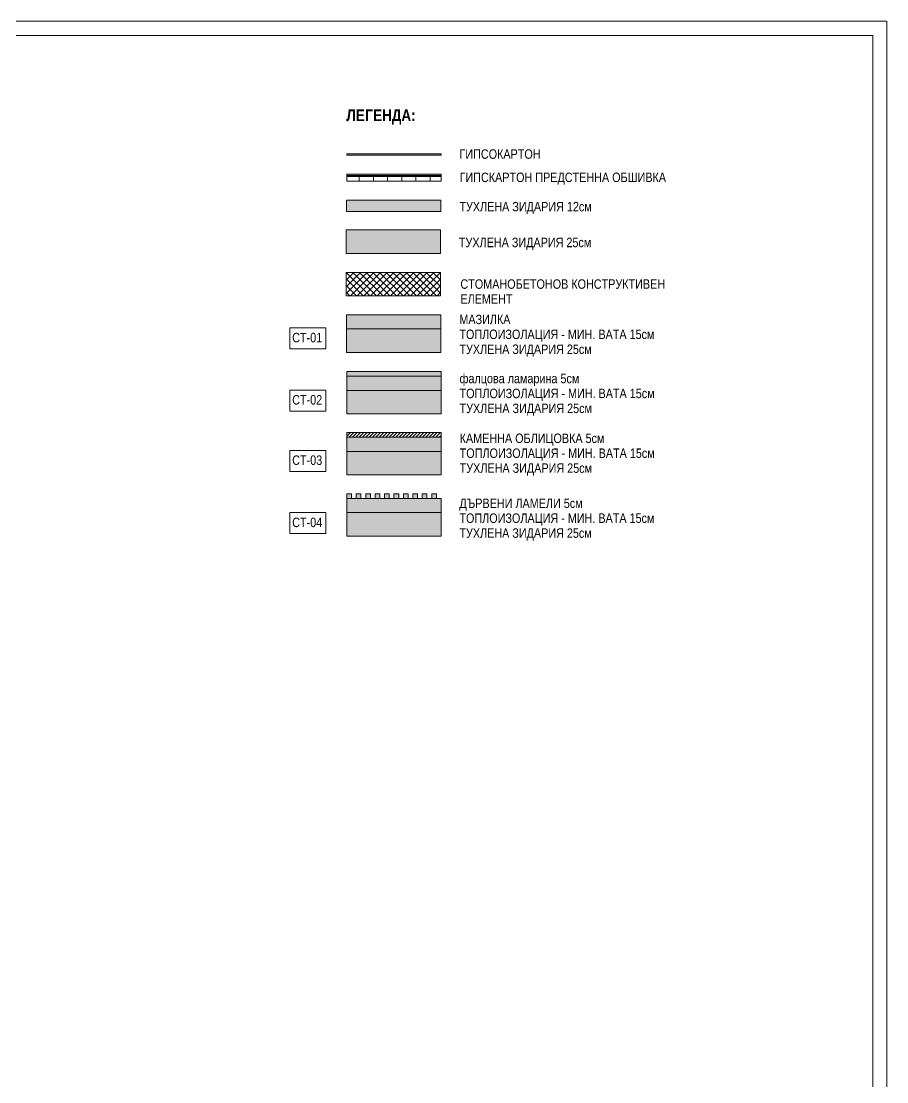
# Model space of a CAD drawing. Header units: centimetres. Extents: x 0 to 25250, y 0 to 2250.
# Drawn here: x 19782 to 20700, y 1125 to 2250 of the extents above; entities that cross this region are included whole.
import ezdxf

# ---------------------------------------------------------------- set-up
doc = ezdxf.new("R2010")
doc.units = ezdxf.units.CM
for name, color, linetype, lineweight in [('A-DETL-GENF', 7, 'Continuous', 9), ('A-DETL-MBND', 7, 'Continuous', 9), ('A-DETL-THIN', 7, 'Continuous', 9), ('A-WALL', 7, 'Continuous', 9), ('A-WALL-PATT', 7, 'Continuous', 9), ('G-ANNO-TEXT', 7, 'Continuous', 9), ('G-ANNO-TTLB', 7, 'Continuous', 9)]:
    doc.layers.add(name, color=color, linetype=linetype, lineweight=lineweight)
doc.styles.add('23-View-3$0$Arial Narrow', font='ARIALN.TTF', dxfattribs={"height": 10})
doc.styles.add('23-View-3$0$Arial Narrow_1', font='ARIALN.TTF', dxfattribs={"height": 12.5})

# ---------------------------------------------------------------- blocks, each defined once
blk = doc.blocks.new('TEC_ОФИЦИАЛНА РАМКА - TEC_ОФИЦИАЛНА РАМКА-2548458-СГРАДА ТИП III - ВЕРТИКАЛНИ РАЗРЕЗИ Б-Б_ В-В')
at = {"layer": 'G-ANNO-TTLB'}
for p, q in [((41.621, 40.554), (-13.379, 40.554)), ((41.621, -4.446), (41.621, 40.554)), ((-11.129, 40.254), (41.321, 40.254)), ((41.321, 40.254), (41.321, -4.146))]:
    blk.add_line(p, q, dxfattribs=at)
blk = doc.blocks.new('Family - ___-2443277-ЛЕГЕНДА СТЕНИ')
at = {"layer": 'A-WALL-PATT', "true_color": 0x808080}
blk.add_hatch(color=8, dxfattribs=at).paths.add_polyline_path([(194.7, 391.9), (194.7, 416.9), (94.7, 416.9), (94.7, 391.9)])
at = {"layer": 'A-WALL'}
for p, q in [((194.7, 416.9), (94.7, 416.9)), ((94.7, 416.9), (94.7, 391.9)), ((194.7, 391.9), (194.7, 416.9)), ((94.7, 391.9), (194.7, 391.9))]:
    blk.add_line(p, q, dxfattribs=at)
blk = doc.blocks.new('Family - ___-2443279-ЛЕГЕНДА СТЕНИ')
at = {"layer": 'A-WALL-PATT', "true_color": 0xffff80}
blk.add_hatch(color=51, dxfattribs=at).paths.add_polyline_path([(195.3, 311.8), (195.3, 326.8), (95.3, 326.8), (95.3, 311.8)])
at = {"layer": 'A-WALL-PATT', "true_color": 0x808080}
blk.add_hatch(color=8, dxfattribs=at).paths.add_polyline_path([(195.3, 286.8), (195.3, 311.8), (95.3, 311.8), (95.3, 286.8)])
at = {"layer": 'A-WALL'}
for p, q in [((195.3, 326.8), (95.3, 326.8)), ((95.3, 326.8), (95.3, 286.8)), ((195.3, 286.8), (195.3, 326.8)), ((195.3, 311.8), (95.3, 311.8)), ((95.3, 286.8), (195.3, 286.8))]:
    blk.add_line(p, q, dxfattribs=at)
blk = doc.blocks.new('Family - ___-2443281-ЛЕГЕНДА СТЕНИ')
at = {"layer": 'A-WALL-PATT', "true_color": 0x808080}
blk.add_hatch(color=8, dxfattribs=at).paths.add_polyline_path([(195.2, 436.4), (195.2, 448.4), (95.2, 448.4), (95.2, 436.4)])
at = {"layer": 'A-WALL'}
for p, q in [((195.2, 448.4), (95.2, 448.4)), ((95.2, 448.4), (95.2, 436.4)), ((195.2, 436.4), (195.2, 448.4)), ((95.2, 436.4), (195.2, 436.4))]:
    blk.add_line(p, q, dxfattribs=at)
blk = doc.blocks.new('Family - ___-2443287-ЛЕГЕНДА СТЕНИ')
at = {"layer": 'A-WALL-PATT', "true_color": 0x787878}
h = blk.add_hatch(dxfattribs=at)
h.set_pattern_fill('FP2_16', color=8, style=0, pattern_type=2)
h.set_pattern_definition([(45, (0, 0), (-1.767767, 1.767767), [])])
h.paths.add_polyline_path([(195.5, 196.9), (195.5, 201.9), (95.5, 201.9), (95.5, 196.9)])
at = {"layer": 'A-WALL-PATT', "true_color": 0xffff80}
blk.add_hatch(color=51, dxfattribs=at).paths.add_polyline_path([(195.5, 181.9), (195.5, 196.9), (95.5, 196.9), (95.5, 181.9)])
at = {"layer": 'A-WALL-PATT', "true_color": 0x808080}
blk.add_hatch(color=8, dxfattribs=at).paths.add_polyline_path([(195.5, 156.9), (195.5, 181.9), (95.5, 181.9), (95.5, 156.9)])
at = {"layer": 'A-WALL'}
for p, q in [((195.5, 201.9), (95.5, 201.9)), ((95.5, 201.9), (95.5, 156.9)), ((195.5, 196.9), (95.5, 196.9)), ((195.5, 156.9), (195.5, 201.9)), ((195.5, 181.9), (95.5, 181.9)), ((95.5, 156.9), (195.5, 156.9))]:
    blk.add_line(p, q, dxfattribs=at)
blk = doc.blocks.new('Family - ___-2443289-ЛЕГЕНДА СТЕНИ')
at = {"layer": 'A-WALL-PATT', "true_color": 0xc0c0c0}
blk.add_hatch(color=9, dxfattribs=at).paths.add_polyline_path([(195.5, 261.6), (195.5, 266.6), (95.5, 266.6), (95.5, 261.6)])
at = {"layer": 'A-WALL'}
for p, q in [((195.5, 266.6), (95.5, 266.6)), ((95.5, 266.6), (95.5, 261.6)), ((95.5, 261.6), (195.5, 261.6)), ((195.5, 261.6), (195.5, 266.6))]:
    blk.add_line(p, q, dxfattribs=at)
blk = doc.blocks.new('Family - ___-2443316-ЛЕГЕНДА СТЕНИ')
at = {"layer": 'A-WALL-PATT', "true_color": 0xffff80}
blk.add_hatch(color=51, dxfattribs=at).paths.add_polyline_path([(195.5, 246.6), (195.5, 261.6), (95.5, 261.6), (95.5, 246.6)])
at = {"layer": 'A-WALL-PATT', "true_color": 0x808080}
blk.add_hatch(color=8, dxfattribs=at).paths.add_polyline_path([(195.5, 221.6), (195.5, 246.6), (95.5, 246.6), (95.5, 221.6)])
at = {"layer": 'A-WALL'}
for p, q in [((195.5, 261.6), (95.5, 261.6)), ((95.5, 261.6), (95.5, 221.6)), ((195.5, 221.6), (195.5, 261.6)), ((195.5, 246.6), (95.5, 246.6)), ((95.5, 221.6), (195.5, 221.6))]:
    blk.add_line(p, q, dxfattribs=at)
blk = doc.blocks.new('Family - ___-2443322-ЛЕГЕНДА СТЕНИ')
at = {"layer": 'A-WALL-PATT', "true_color": 0xffff80}
blk.add_hatch(color=51, dxfattribs=at).paths.add_polyline_path([(100.5, 116.9), (195.5, 116.9), (195.5, 131.9), (95.5, 131.9), (95.5, 116.9)])
at = {"layer": 'A-WALL-PATT', "true_color": 0x808080}
blk.add_hatch(color=8, dxfattribs=at).paths.add_polyline_path([(195.5, 91.9), (195.5, 116.9), (95.5, 116.9), (95.5, 91.9)])
at = {"layer": 'A-WALL'}
for p, q in [((95.5, 131.9), (95.5, 91.9)), ((105.5, 131.9), (100.5, 131.9)), ((115.5, 131.9), (110.5, 131.9)), ((125.5, 131.9), (120.5, 131.9)), ((135.5, 131.9), (130.5, 131.9)), ((145.5, 131.9), (140.5, 131.9)), ((155.5, 131.9), (150.5, 131.9)), ((165.5, 131.9), (160.5, 131.9)), ((175.5, 131.9), (170.5, 131.9)), ((185.5, 131.9), (180.5, 131.9)), ((195.5, 131.9), (190.5, 131.9)), ((195.5, 91.9), (195.5, 131.9)), ((195.5, 116.9), (95.5, 116.9)), ((95.5, 91.9), (195.5, 91.9))]:
    blk.add_line(p, q, dxfattribs=at)
blk = doc.blocks.new('Family - ___-2443393-ЛЕГЕНДА СТЕНИ')
at = {"layer": 'A-WALL-PATT', "true_color": 0xffff80}
blk.add_hatch(color=51, dxfattribs=at).paths.add_polyline_path([(195.5, 496.2), (195.5, 497.5), (95.5, 497.5), (95.5, 496.2)])
at = {"layer": 'A-WALL'}
for p, q in [((195.5, 497.5), (95.5, 497.5)), ((95.5, 497.5), (95.5, 496.2)), ((95.5, 496.2), (195.5, 496.2)), ((195.5, 496.2), (195.5, 497.5))]:
    blk.add_line(p, q, dxfattribs=at)
blk = doc.blocks.new('Family - ___-2443396-ЛЕГЕНДА СТЕНИ')
at = {"layer": 'A-WALL-PATT', "true_color": 0xffff80}
for points in [[(195.6, 474.7), (195.6, 475.9), (95.6, 475.9), (95.6, 474.7)], [(195.6, 473.4), (195.6, 474.7), (95.6, 474.7), (95.6, 473.4)]]:
    blk.add_hatch(color=51, dxfattribs=at).paths.add_polyline_path(points)
at = {"layer": 'A-WALL-PATT'}
h = blk.add_hatch(dxfattribs=at)
h.set_pattern_fill('FP2_17', color=256, angle=-270, style=0, pattern_type=2)
h.set_pattern_definition([(270, (145.568, 475.942), (15, -3e-14), [])])
h.paths.add_polyline_path([(195.6, 468.4), (195.6, 473.4), (95.6, 473.4), (95.6, 468.4)])
at = {"layer": 'A-WALL'}
for p, q in [((195.6, 475.9), (95.6, 475.9)), ((95.6, 475.9), (95.6, 468.4)), ((195.6, 474.7), (95.6, 474.7)), ((195.6, 473.4), (95.6, 473.4)), ((195.6, 468.4), (195.6, 475.9)), ((95.6, 468.4), (195.6, 468.4))]:
    blk.add_line(p, q, dxfattribs=at)

msp = doc.modelspace()

# ---------------------------------------------------------------- block references
at = {"layer": 'G-ANNO-TTLB', "xscale": 50, "yscale": 50, "zscale": 50}
msp.add_blockref('TEC_ОФИЦИАЛНА РАМКА - TEC_ОФИЦИАЛНА РАМКА-2548458-СГРАДА ТИП III - ВЕРТИКАЛНИ РАЗРЕЗИ Б-Б_ В-В', (18619, 222.3), dxfattribs=at)

# ---------------------------------------------------------------- next in the draw order: hatches: boundary and pattern name
at = {"layer": 'A-DETL-GENF'}
h = msp.add_hatch(dxfattribs=at)
h.set_pattern_fill('FP3_43', color=256, style=0, pattern_type=2)
h.set_pattern_definition([(45, (20031.781, 1611.783), (-3.535534, 3.535534), []), (135, (20031.781, 1611.783), (-3.535534, -3.535534), [])])
h.paths.add_polyline_path([(20226.6, 1958.6), (20226.6, 1983.6), (20126.5, 1983.6), (20126.5, 1958.6)])
at = {"layer": 'A-DETL-GENF', "true_color": 0xbfb3a4}
h = msp.add_hatch(color=253, dxfattribs=at)
h.paths.add_polyline_path([(20202.3, 1743.7), (20202.3, 1748.7), (20197.3, 1748.7), (20197.3, 1743.7)])
h.paths.add_polyline_path([(20222.3, 1743.7), (20222.3, 1748.7), (20217.3, 1748.7), (20217.3, 1743.7)])
h.paths.add_polyline_path([(20182.3, 1743.7), (20182.3, 1748.7), (20177.3, 1748.7), (20177.3, 1743.7)])
h.paths.add_polyline_path([(20187.3, 1743.7), (20192.3, 1743.7), (20192.3, 1748.7), (20187.3, 1748.7)])
h.paths.add_polyline_path([(20212.3, 1743.7), (20212.3, 1748.7), (20207.3, 1748.7), (20207.3, 1743.7)])
h.paths.add_polyline_path([(20132.3, 1743.7), (20132.3, 1748.7), (20127.3, 1748.7), (20127.3, 1743.7)])
h.paths.add_polyline_path([(20137.3, 1743.7), (20142.3, 1743.7), (20142.3, 1748.7), (20137.3, 1748.7)])
h.paths.add_polyline_path([(20157.3, 1743.7), (20162.3, 1743.7), (20162.3, 1748.7), (20157.3, 1748.7)])
h.paths.add_polyline_path([(20147.3, 1743.7), (20152.3, 1743.7), (20152.3, 1748.7), (20147.3, 1748.7)])
h.paths.add_polyline_path([(20172.3, 1743.7), (20172.3, 1748.7), (20167.3, 1748.7), (20167.3, 1743.7)])

# ---------------------------------------------------------------- next in the draw order: linework, layer by layer
at = {"layer": 'A-DETL-MBND'}
for p, q in [((20132.3, 1748.7), (20127.3, 1748.7)), ((20127.3, 1748.7), (20127.3, 1743.7)), ((20132.3, 1743.7), (20132.3, 1748.7)), ((20142.3, 1748.7), (20137.3, 1748.7)), ((20137.3, 1748.7), (20137.3, 1743.7)), ((20142.3, 1743.7), (20142.3, 1748.7)), ((20152.3, 1748.7), (20147.3, 1748.7)), ((20147.3, 1748.7), (20147.3, 1743.7)), ((20152.3, 1743.7), (20152.3, 1748.7)), ((20162.3, 1748.7), (20157.3, 1748.7)), ((20157.3, 1748.7), (20157.3, 1743.7)), ((20162.3, 1743.7), (20162.3, 1748.7)), ((20172.3, 1748.7), (20167.3, 1748.7)), ((20167.3, 1748.7), (20167.3, 1743.7)), ((20172.3, 1743.7), (20172.3, 1748.7)), ((20182.3, 1748.7), (20177.3, 1748.7)), ((20177.3, 1748.7), (20177.3, 1743.7)), ((20182.3, 1743.7), (20182.3, 1748.7)), ((20192.3, 1748.7), (20187.3, 1748.7)), ((20187.3, 1748.7), (20187.3, 1743.7)), ((20192.3, 1743.7), (20192.3, 1748.7)), ((20202.3, 1748.7), (20197.3, 1748.7)), ((20197.3, 1748.7), (20197.3, 1743.7)), ((20202.3, 1743.7), (20202.3, 1748.7)), ((20212.3, 1748.7), (20207.3, 1748.7)), ((20207.3, 1748.7), (20207.3, 1743.7)), ((20212.3, 1743.7), (20212.3, 1748.7)), ((20222.3, 1748.7), (20217.3, 1748.7)), ((20217.3, 1748.7), (20217.3, 1743.7)), ((20222.3, 1743.7), (20222.3, 1748.7)), ((20127.3, 1743.7), (20132.3, 1743.7)), ((20137.3, 1743.7), (20142.3, 1743.7)), ((20147.3, 1743.7), (20152.3, 1743.7)), ((20157.3, 1743.7), (20162.3, 1743.7)), ((20167.3, 1743.7), (20172.3, 1743.7)), ((20177.3, 1743.7), (20182.3, 1743.7)), ((20187.3, 1743.7), (20192.3, 1743.7)), ((20197.3, 1743.7), (20202.3, 1743.7)), ((20207.3, 1743.7), (20212.3, 1743.7)), ((20217.3, 1743.7), (20222.3, 1743.7))]:
    msp.add_line(p, q, dxfattribs=at)
at = {"layer": 'A-DETL-THIN'}
for p, q in [((20226.6, 1983.6), (20126.5, 1983.6)), ((20126.5, 1983.6), (20126.5, 1958.6)), ((20226.6, 1958.6), (20226.6, 1983.6)), ((20126.5, 1958.6), (20226.6, 1958.6))]:
    msp.add_line(p, q, dxfattribs=at)
at = {"layer": 'G-ANNO-TEXT', "flags": 128}
for points in [[(20066.9, 1924.7), (20105, 1924.7), (20105, 1902.5), (20066.9, 1902.5)], [(20066.9, 1858.7), (20105, 1858.7), (20105, 1836.5), (20066.9, 1836.5)], [(20066.9, 1794.7), (20105, 1794.7), (20105, 1772.5), (20066.9, 1772.5)], [(20066.9, 1728.7), (20105, 1728.7), (20105, 1706.5), (20066.9, 1706.5)]]:
    msp.add_lwpolyline(points, close=True, dxfattribs=at)

# ---------------------------------------------------------------- next in the draw order: block references
at = {"layer": 'A-WALL'}
for name in ['Family - ___-2443393-ЛЕГЕНДА СТЕНИ', 'Family - ___-2443396-ЛЕГЕНДА СТЕНИ', 'Family - ___-2443281-ЛЕГЕНДА СТЕНИ', 'Family - ___-2443277-ЛЕГЕНДА СТЕНИ', 'Family - ___-2443279-ЛЕГЕНДА СТЕНИ', 'Family - ___-2443289-ЛЕГЕНДА СТЕНИ', 'Family - ___-2443316-ЛЕГЕНДА СТЕНИ', 'Family - ___-2443287-ЛЕГЕНДА СТЕНИ', 'Family - ___-2443322-ЛЕГЕНДА СТЕНИ']:
    msp.add_blockref(name, (20031.8, 1611.8), dxfattribs=at)

# ---------------------------------------------------------------- next in the draw order: texts
at = {"layer": 'G-ANNO-TEXT', "attachment_point": 1, "line_spacing_factor": 0.949189}
for s, insert, char_height, width, style in [('\\pt5,10,15,20,25,30,35,40,45,50,55,60,65,70,75,80,85,90,95,100,105,110,115,120,125,130,135,140,145,150,155,160;{\\fArial Narrow|b1|i0|c204|p34;ЛЕГЕНДА:}', (20126.9, 2156.5), 12.5, 74.487, '23-View-3$0$Arial Narrow_1'), ('\\pt15,30,45,60,75,90,105,120,135,150,165,180,195,210,225,240,255,270,285,300,315,330,345,360,375,390,405,420,435,450,465,480;{\\fArial Narrow|b0|i0|c204|p34;ГИПСОКАРТОН}', (20246.9, 2114.1), 10, 353.2, '23-View-3$0$Arial Narrow'), ('\\pt15,30,45,60,75,90,105,120,135,150,165,180,195,210,225,240,255,270,285,300,315,330,345,360,375,390,405,420,435,450,465,480;{\\fArial Narrow|b0|i0|c204|p34;ГИПСКАРТОН ПРЕДСТЕННА ОБШИВКА}', (20247, 2089.4), 10, 353.2, '23-View-3$0$Arial Narrow'), ('\\pt15,30,45,60,75,90,105,120,135,150,165,180,195,210,225,240,255,270,285,300,315,330,345,360,375,390,405,420,435,450,465,480;{\\fArial Narrow|b0|i0|c204|p34;ТУХЛЕНА ЗИДАРИЯ }12{\\fArial Narrow|b0|i0|c204|p34;см}', (20246.7, 2058.3), 10, 353.2, '23-View-3$0$Arial Narrow'), ('\\pt15,30,45,60,75,90,105,120,135,150,165,180,195,210,225,240,255,270,285,300,315,330,345,360,375,390,405,420,435,450,465,480;{\\fArial Narrow|b0|i0|c204|p34;ТУХЛЕНА ЗИДАРИЯ }25{\\fArial Narrow|b0|i0|c204|p34;см}', (20246.2, 2020.3), 10, 292.35, '23-View-3$0$Arial Narrow'), ('\\pt15,30,45,60,75,90,105,120,135,150,165,180,195,210,225,240,255,270,285,300,315,330,345,360,375,390,405,420,435,450,465,480;{\\fArial Narrow|b0|i0|c204|p34;СТОМАНОБЕТОНОВ КОНСТРУКТИВЕН \\PЕЛЕМЕНТ}', (20247.8, 1976.2), 10, 353.2, '23-View-3$0$Arial Narrow'), ('\\pt15,30,45,60,75,90,105,120,135,150,165,180,195,210,225,240,255,270,285,300,315,330,345,360,375,390,405,420,435,450,465,480;{\\fArial Narrow|b0|i0|c204|p34;МАЗИЛКА\\PТОПЛОИЗОЛАЦИЯ }- {\\fArial Narrow|b0|i0|c204|p34;МИН}. {\\fArial Narrow|b0|i0|c204|p34;ВАТА }15{\\fArial Narrow|b0|i0|c204|p34;см \\PТУХЛЕНА ЗИДАРИЯ }25{\\fArial Narrow|b0|i0|c204|p34;см}', (20246.7, 1938.7), 10, 353.2, '23-View-3$0$Arial Narrow'), ('\\pt15,30,45,60,75,90,105,120,135,150,165,180,195,210,225,240,255,270,285,300,315,330,345,360,375,390,405,420,435,450,465,480;{\\fArial Narrow|b0|i0|c204|p34;СТ}-01', (20069.4, 1919.4), 10, 33.431, '23-View-3$0$Arial Narrow'), ('\\pt15,30,45,60,75,90,105,120,135,150,165,180,195,210,225,240,255,270,285,300,315,330,345,360,375,390,405,420,435,450,465,480;{\\fArial Narrow|b0|i0|c204|p34;фалцова ламарина }5{\\fArial Narrow|b0|i0|c204|p34;см\\PТОПЛОИЗОЛАЦИЯ }- {\\fArial Narrow|b0|i0|c204|p34;МИН}. {\\fArial Narrow|b0|i0|c204|p34;ВАТА }15{\\fArial Narrow|b0|i0|c204|p34;см\\PТУХЛЕНА ЗИДАРИЯ }25{\\fArial Narrow|b0|i0|c204|p34;см}', (20246.9, 1876), 10, 353.2, '23-View-3$0$Arial Narrow'), ('\\pt15,30,45,60,75,90,105,120,135,150,165,180,195,210,225,240,255,270,285,300,315,330,345,360,375,390,405,420,435,450,465,480;{\\fArial Narrow|b0|i0|c204|p34;СТ}-02', (20069.4, 1853.4), 10, 33.431, '23-View-3$0$Arial Narrow'), ('\\pt15,30,45,60,75,90,105,120,135,150,165,180,195,210,225,240,255,270,285,300,315,330,345,360,375,390,405,420,435,450,465,480;{\\fArial Narrow|b0|i0|c204|p34;КАМЕННА ОБЛИЦОВКА }5{\\fArial Narrow|b0|i0|c204|p34;см\\PТОПЛОИЗОЛАЦИЯ }- {\\fArial Narrow|b0|i0|c204|p34;МИН}. {\\fArial Narrow|b0|i0|c204|p34;ВАТА }15{\\fArial Narrow|b0|i0|c204|p34;см\\PТУХЛЕНА ЗИДАРИЯ }25{\\fArial Narrow|b0|i0|c204|p34;см}', (20247, 1812.6), 10, 353.2, '23-View-3$0$Arial Narrow'), ('\\pt15,30,45,60,75,90,105,120,135,150,165,180,195,210,225,240,255,270,285,300,315,330,345,360,375,390,405,420,435,450,465,480;{\\fArial Narrow|b0|i0|c204|p34;СТ}-03', (20069.4, 1789.4), 10, 33.431, '23-View-3$0$Arial Narrow'), ('\\pt15,30,45,60,75,90,105,120,135,150,165,180,195,210,225,240,255,270,285,300,315,330,345,360,375,390,405,420,435,450,465,480;{\\fArial Narrow|b0|i0|c204|p34;ДЪРВЕНИ ЛАМЕЛИ }5{\\fArial Narrow|b0|i0|c204|p34;см\\PТОПЛОИЗОЛАЦИЯ }- {\\fArial Narrow|b0|i0|c204|p34;МИН}. {\\fArial Narrow|b0|i0|c204|p34;ВАТА }15{\\fArial Narrow|b0|i0|c204|p34;см \\PТУХЛЕНА ЗИДАРИЯ }25{\\fArial Narrow|b0|i0|c204|p34;см}', (20246.7, 1743.7), 10, 353.2, '23-View-3$0$Arial Narrow'), ('\\pt15,30,45,60,75,90,105,120,135,150,165,180,195,210,225,240,255,270,285,300,315,330,345,360,375,390,405,420,435,450,465,480;{\\fArial Narrow|b0|i0|c204|p34;СТ}-04', (20069.4, 1723.4), 10, 33.431, '23-View-3$0$Arial Narrow')]:
    msp.add_mtext(s, dxfattribs=dict(at, insert=insert, char_height=char_height, width=width, style=style))

doc.saveas('drawing.dxf')
